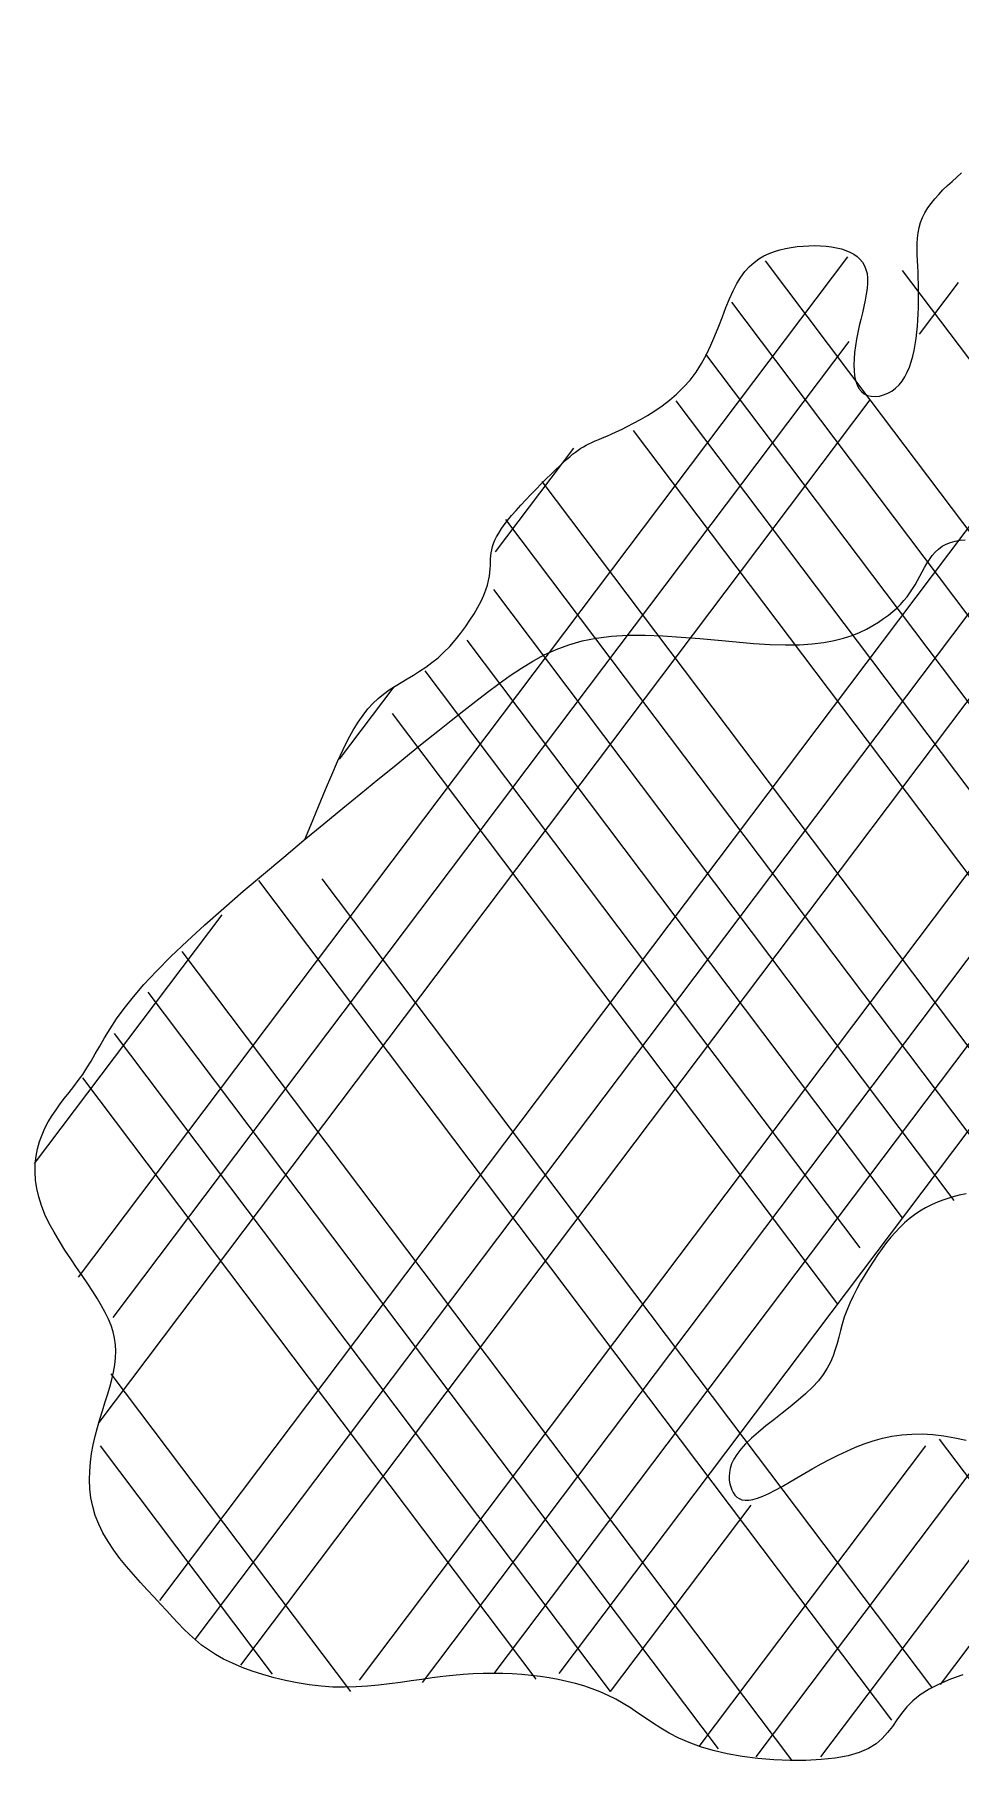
# Model space of a CAD drawing. Extents: x -2401 to 2401, y 0 to 4503.
# Drawn here: x -2401 to -975, y 1824 to 4483 of the extents above; entities that cross this region are included whole.
import ezdxf

# ---------------------------------------------------------------- set-up
doc = ezdxf.new("R2010")
doc.units = 0
doc.layers.get('0').update_dxf_attribs({"linetype": 'CONTINUOUS'})

msp = doc.modelspace()

# ---------------------------------------------------------------- linework, layer by layer
at = {"linetype": 'CONTINUOUS'}
for p, q in [((-2153.6, 2010.33), (-295.68, 4475.88)), ((-2083.47, 1970.69), (-190.22, 4483.12)), ((-1900.75, 1947.76), (-4.39, 4464.32)), ((-1803.56, 1944.03), (54.48, 4409.74)), ((-1693.04, 1957.99), (126.85, 4373.06)), ((-1593.15, 1957.84), (224.8, 4370.35)), ((-995.22, 4250.28), (-988.1, 4256.9)), ((-988.1, 4256.9), (-980.83, 4263.47)), ((-980.83, 4263.47), (-973.47, 4270.03)), ((-1020.39, 4223), (-1014.76, 4229.99)), ((-1014.76, 4229.99), (-1008.63, 4236.85)), ((-1008.63, 4236.85), (-1002.09, 4243.61)), ((-1002.09, 4243.61), (-995.22, 4250.28)), ((-1033.54, 4201.11), (-1029.87, 4208.59)), ((-1029.87, 4208.59), (-1025.46, 4215.88)), ((-1025.46, 4215.88), (-1020.39, 4223)), ((-1041.06, 4169.31), (-1040.09, 4177.53)), ((-1040.09, 4177.53), (-1038.58, 4185.57)), ((-1038.58, 4185.57), (-1036.42, 4193.44)), ((-1036.42, 4193.44), (-1033.54, 4201.11)), ((-1269.91, 4145.71), (-1261.66, 4148.8)), ((-1261.66, 4148.8), (-1253.18, 4151.31)), ((-1253.18, 4151.31), (-1244.48, 4153.35)), ((-1244.48, 4153.35), (-1235.59, 4155.01)), ((-1235.59, 4155.01), (-1226.56, 4156.3)), ((-1226.56, 4156.3), (-1217.47, 4157.2)), ((-1217.47, 4157.2), (-1208.41, 4157.73)), ((-1208.41, 4157.73), (-1199.43, 4157.87)), ((-1199.43, 4157.87), (-1190.61, 4157.63)), ((-1190.61, 4157.63), (-1182.04, 4156.99)), ((-1182.04, 4156.99), (-1173.77, 4155.95)), ((-1173.77, 4155.95), (-1165.89, 4154.51)), ((-1165.89, 4154.51), (-1158.47, 4152.67)), ((-1158.47, 4152.67), (-1151.57, 4150.42)), ((-1151.57, 4150.42), (-1145.24, 4147.73)), ((-1041.7, 4152.43), (-1041.56, 4160.94)), ((-1041.56, 4143.79), (-1041.7, 4152.43)), ((-1041.56, 4160.94), (-1041.06, 4169.31)), ((-2333.12, 2568.33), (-1148.44, 4140.45)), ((-1306.98, 4118.09), (-1300.17, 4125.58)), ((-1300.17, 4125.58), (-1293.04, 4131.98)), ((-1293.04, 4131.98), (-1285.61, 4137.4)), ((-1285.61, 4137.4), (-1277.89, 4141.95)), ((-1277.89, 4141.95), (-1269.91, 4145.71)), ((-1114.19, 3920.5), (-1275.55, 4134.64)), ((-1145.24, 4147.73), (-1139.49, 4144.58)), ((-1139.49, 4144.58), (-1134.36, 4140.95)), ((-1134.36, 4140.95), (-1129.88, 4136.81)), ((-1129.88, 4136.81), (-1126.08, 4132.14)), ((-1126.08, 4132.14), (-1122.98, 4126.91)), ((-1122.98, 4126.91), (-1120.61, 4121.1)), ((-1041.23, 4135.02), (-1041.56, 4143.79)), ((-1040.8, 4126.16), (-1041.23, 4135.02)), ((-1040.37, 4117.19), (-1040.8, 4126.16)), ((-1325.35, 4088.15), (-1319.57, 4099.45)), ((-1319.57, 4099.45), (-1313.45, 4109.42)), ((-1313.45, 4109.42), (-1306.98, 4118.09)), ((-1120.61, 4121.1), (-1119.01, 4114.69)), ((-1119.01, 4114.69), (-1118.19, 4107.64)), ((-1118.17, 4099.96), (-1118.85, 4091.69)), ((-1118.19, 4107.64), (-1118.17, 4099.96)), ((182.14, 2465.63), (-1064.19, 4119.56)), ((-1040, 4108.15), (-1040.37, 4117.19)), ((-1039.73, 4099.03), (-1040, 4108.15)), ((-1039.56, 4089.84), (-1039.73, 4099.03)), ((-1038.23, 4021.3), (-978.04, 4101.17)), ((-1336.32, 4062.33), (-1330.89, 4075.7)), ((-1330.89, 4075.7), (-1325.35, 4088.15)), ((-197.73, 2571.62), (-1327.29, 4070.6)), ((-1121.84, 4073.71), (-1123.91, 4064.14)), ((-1120.11, 4082.92), (-1121.84, 4073.71)), ((-1118.85, 4091.69), (-1120.11, 4082.92)), ((-1039.83, 4061.98), (-1039.6, 4071.31)), ((-1039.6, 4071.31), (-1039.52, 4080.6)), ((-1039.52, 4080.6), (-1039.56, 4089.84)), ((-1347.39, 4033.78), (-1341.78, 4048.28)), ((-1341.78, 4048.28), (-1336.32, 4062.33)), ((-1128.6, 4044.22), (-1130.99, 4034.02)), ((-1126.2, 4054.29), (-1128.6, 4044.22)), ((-1123.91, 4064.14), (-1126.2, 4054.29)), ((-1041.49, 4033.81), (-1040.76, 4043.22)), ((-1040.76, 4043.22), (-1040.21, 4052.61)), ((-1040.21, 4052.61), (-1039.83, 4061.98)), ((-1359.61, 4004.42), (-1353.29, 4019.08)), ((-1353.29, 4019.08), (-1347.39, 4033.78)), ((-1133.25, 4023.75), (-1135.26, 4013.48)), ((-1130.99, 4034.02), (-1133.25, 4023.75)), ((-1043.55, 4015), (-1042.42, 4024.4)), ((-1042.42, 4024.4), (-1041.49, 4033.81)), ((-2279.93, 2506.21), (-1146.58, 4010.21)), ((-1374.02, 3976.14), (-1366.47, 3990.02)), ((-273.13, 2538.98), (-1367, 3990.59)), ((-1366.47, 3990.02), (-1359.61, 4004.42)), ((-1138.15, 3993.32), (-1138.93, 3983.63)), ((-1136.91, 4003.31), (-1138.15, 3993.32)), ((-1135.26, 4013.48), (-1136.91, 4003.31)), ((-1048.59, 3987.57), (-1046.59, 3996.5)), ((-1046.59, 3996.5), (-1044.93, 4005.67)), ((-1044.93, 4005.67), (-1043.55, 4015)), ((-1391.63, 3950.79), (-1382.38, 3962.99)), ((-1382.38, 3962.99), (-1374.02, 3976.14)), ((-1138.93, 3983.63), (-1139.2, 3974.34)), ((-1139.2, 3974.34), (-1138.93, 3965.55)), ((-1138.93, 3965.55), (-1138.06, 3957.38)), ((-1060.66, 3955.71), (-1056.94, 3962.94)), ((-1056.94, 3962.94), (-1053.72, 3970.71)), ((-1053.72, 3970.71), (-1050.95, 3978.94)), ((-1050.95, 3978.94), (-1048.59, 3987.57)), ((-1412.24, 3929.18), (-1401.64, 3939.53)), ((-1401.64, 3939.53), (-1391.63, 3950.79)), ((-1138.06, 3957.38), (-1136.55, 3949.93)), ((-1136.55, 3949.93), (-1134.36, 3943.31)), ((-1134.36, 3943.31), (-1131.44, 3937.62)), ((-1131.44, 3937.62), (-1127.75, 3932.97)), ((-1081, 3933.76), (-1075.13, 3938.08)), ((-1075.13, 3938.08), (-1069.72, 3943.21)), ((-1069.72, 3943.21), (-1064.9, 3949.11)), ((-1064.9, 3949.11), (-1060.66, 3955.71)), ((-2301.63, 2344.71), (-1114.19, 3920.5)), ((-1445.83, 3903.21), (-1434.52, 3911.05)), ((-1434.52, 3911.05), (-1423.26, 3919.7)), ((-1423.26, 3919.7), (-1412.24, 3929.18)), ((-329.6, 2481.21), (-1412.87, 3918.76)), ((-1127.75, 3932.97), (-1123.27, 3929.45)), ((-1123.27, 3929.45), (-1118.11, 3927.03)), ((-1118.11, 3927.03), (-1112.42, 3925.68)), ((-64.19, 2527.1), (-1114.19, 3920.5)), ((-1112.42, 3925.68), (-1106.34, 3925.38)), ((-1106.34, 3925.38), (-1100.02, 3926.07)), ((-1100.02, 3926.07), (-1093.59, 3927.72)), ((-1093.59, 3927.72), (-1087.2, 3930.29)), ((-1087.2, 3930.29), (-1081, 3933.76)), ((-2208.28, 2070.48), (-839.86, 3886.42)), ((-1488.19, 3879.07), (-1478.39, 3884.09)), ((-1478.39, 3884.09), (-1467.94, 3889.77)), ((-1467.94, 3889.77), (-1457.03, 3896.13)), ((-1457.03, 3896.13), (-1445.83, 3903.21)), ((-1542.58, 3854.77), (-1537.58, 3856.95)), ((-1537.58, 3856.95), (-1532.18, 3859.23)), ((-1532.18, 3859.23), (-1526.33, 3861.67)), ((-1526.33, 3861.67), (-1519.97, 3864.37)), ((-1519.97, 3864.37), (-1513.04, 3867.38)), ((-1513.04, 3867.38), (-1505.47, 3870.79)), ((-1505.47, 3870.79), (-1497.21, 3874.66)), ((-1497.21, 3874.66), (-1488.19, 3879.07)), ((-383.84, 2420.48), (-1478.4, 3873.01)), ((-1690.94, 3685.94), (-1570.58, 3845.66)), ((-1581.68, 3828.37), (-1576.89, 3832.63)), ((-1576.89, 3832.63), (-1572.41, 3836.43)), ((-1572.41, 3836.43), (-1568.16, 3839.82)), ((-1568.16, 3839.82), (-1564.04, 3842.85)), ((-1564.04, 3842.85), (-1559.98, 3845.59)), ((-1559.98, 3845.59), (-1555.89, 3848.09)), ((-1555.89, 3848.09), (-1551.68, 3850.42)), ((-1551.68, 3850.42), (-1547.26, 3852.62)), ((-1547.26, 3852.62), (-1542.58, 3854.77)), ((-1613, 3798.29), (-1605.64, 3805.54)), ((-1605.64, 3805.54), (-1598.78, 3812.21)), ((-1598.78, 3812.21), (-1592.54, 3818.22)), ((-1592.54, 3818.22), (-1586.87, 3823.58)), ((-1586.87, 3823.58), (-1581.68, 3828.37)), ((-1636.67, 3774.34), (-1628.66, 3782.57)), ((-1628.66, 3782.57), (-1620.72, 3790.59)), ((-1620.72, 3790.59), (-1613, 3798.29)), ((-493.06, 2300.01), (-1619.24, 3794.51)), ((-1666.39, 3741.84), (-1659.59, 3749.66)), ((-1659.59, 3749.66), (-1652.28, 3757.76)), ((-1652.28, 3757.76), (-1644.59, 3766.03)), ((-1644.59, 3766.03), (-1636.67, 3774.34)), ((-1682.41, 3721.09), (-1677.84, 3727.52)), ((-1677.84, 3727.52), (-1672.51, 3734.43)), ((-814.19, 2593.45), (-1675.21, 3736.08)), ((-1672.51, 3734.43), (-1666.39, 3741.84)), ((-1695.85, 3694.04), (-1694.23, 3698.96)), ((-1694.23, 3698.96), (-1692.13, 3704.07)), ((-1692.13, 3704.07), (-1689.5, 3709.42)), ((-1689.5, 3709.42), (-1686.28, 3715.07)), ((-1686.28, 3715.07), (-1682.41, 3721.09)), ((-1003.46, 3694.56), (-997.22, 3697.96)), ((-997.22, 3697.96), (-990.45, 3700.65)), ((-990.45, 3700.65), (-983.25, 3702.64)), ((-983.25, 3702.64), (-975.75, 3703.97)), ((-975.75, 3703.97), (-968.05, 3704.68)), ((-1699.08, 3665.22), (-1698.93, 3670.25)), ((-1698.93, 3670.25), (-1698.75, 3675.1)), ((-1698.75, 3675.1), (-1698.45, 3679.84)), ((-1698.45, 3679.84), (-1697.9, 3684.54)), ((-1697.9, 3684.54), (-1697.06, 3689.25)), ((-1697.06, 3689.25), (-1695.85, 3694.04)), ((-1026.85, 3668.27), (-1022.95, 3674.45)), ((-1022.95, 3674.45), (-1018.75, 3680.27)), ((-1018.75, 3680.27), (-1014.16, 3685.63)), ((-1014.16, 3685.63), (-1009.09, 3690.42)), ((-1009.09, 3690.42), (-1003.46, 3694.56)), ((-1701.85, 3641.91), (-1700.61, 3648.35)), ((-1700.61, 3648.35), (-1699.81, 3654.34)), ((-1699.81, 3654.34), (-1699.34, 3659.94)), ((-1699.34, 3659.94), (-1699.08, 3665.22)), ((-1041.16, 3641.79), (-1037.6, 3648.48)), ((-1037.6, 3648.48), (-1034.09, 3655.18)), ((-1034.09, 3655.18), (-1030.53, 3661.81)), ((-1030.53, 3661.81), (-1026.85, 3668.27)), ((-1713.49, 3610.18), (-1709.37, 3619.12)), ((-1709.37, 3619.12), (-1706.11, 3627.36)), ((-1706.11, 3627.36), (-1703.64, 3634.93)), ((-1703.64, 3634.93), (-1701.85, 3641.91)), ((-984.55, 2686.83), (-1693.71, 3627.92)), ((-1062.2, 3610.83), (-1057.36, 3616.68)), ((-1057.36, 3616.68), (-1052.89, 3622.68)), ((-1052.89, 3622.68), (-1048.73, 3628.86)), ((-1048.73, 3628.86), (-1044.84, 3635.23)), ((-1044.84, 3635.23), (-1041.16, 3641.79)), ((-1730.58, 3580.54), (-1724.17, 3590.73)), ((-1724.17, 3590.73), (-1718.45, 3600.67)), ((-1718.45, 3600.67), (-1713.49, 3610.18)), ((-1086.11, 3588.51), (-1079.35, 3593.97)), ((-1079.35, 3593.97), (-1073.14, 3599.5)), ((-1073.14, 3599.5), (-1067.44, 3605.11)), ((-1067.44, 3605.11), (-1062.2, 3610.83)), ((-1745.2, 3560.02), (-1737.61, 3570.25)), ((-1737.61, 3570.25), (-1730.58, 3580.54)), ((-1130.41, 3562.02), (-1119.83, 3567.05)), ((-1119.83, 3567.05), (-1110.25, 3572.32)), ((-1110.25, 3572.32), (-1101.51, 3577.69)), ((-1101.51, 3577.69), (-1093.48, 3583.09)), ((-1093.48, 3583.09), (-1086.11, 3588.51)), ((-1770.58, 3531.3), (-1761.75, 3540.39)), ((-1761.75, 3540.39), (-1753.27, 3550.02)), ((-1753.27, 3550.02), (-1745.2, 3560.02)), ((-1064.19, 2659.81), (-1735.03, 3550.05)), ((-1597.56, 3535.58), (-1578.24, 3542.8)), ((-1578.24, 3542.8), (-1557.79, 3548.69)), ((-1557.79, 3548.69), (-1535.97, 3553.16)), ((-1535.97, 3553.16), (-1512.57, 3556.12)), ((-1512.57, 3556.12), (-1487.43, 3557.51)), ((-1487.43, 3557.51), (-1460.86, 3557.56)), ((-1460.86, 3557.56), (-1433.25, 3556.54)), ((-1433.25, 3556.54), (-1405, 3554.73)), ((-1405, 3554.73), (-1376.52, 3552.41)), ((-1376.52, 3552.41), (-1348.2, 3549.84)), ((-1348.2, 3549.84), (-1320.44, 3547.3)), ((-1320.44, 3547.3), (-1293.64, 3545.07)), ((-1293.64, 3545.07), (-1268.2, 3543.42)), ((-1268.2, 3543.42), (-1244.52, 3542.63)), ((-1244.52, 3542.63), (-1222.91, 3542.91)), ((-1222.91, 3542.91), (-1203.31, 3544.21)), ((-1203.31, 3544.21), (-1185.58, 3546.41)), ((-1185.58, 3546.41), (-1169.57, 3549.41)), ((-1169.57, 3549.41), (-1155.14, 3553.08)), ((-1155.14, 3553.08), (-1142.13, 3557.32)), ((-1142.13, 3557.32), (-1130.41, 3562.02)), ((-1798.44, 3508.46), (-1788.99, 3515.34)), ((-1788.99, 3515.34), (-1779.68, 3522.92)), ((-1779.68, 3522.92), (-1770.58, 3531.3)), ((-1651.19, 3506.92), (-1633.8, 3517.54)), ((-1633.8, 3517.54), (-1616.01, 3527.12)), ((-1616.01, 3527.12), (-1597.56, 3535.58)), ((-1845.7, 3479.21), (-1836.45, 3484.89)), ((-1836.45, 3484.89), (-1827.04, 3490.51)), ((-1827.04, 3490.51), (-1817.53, 3496.2)), ((-1817.53, 3496.2), (-1807.97, 3502.14)), ((-1807.97, 3502.14), (-1798.44, 3508.46)), ((-1129.61, 2613.93), (-1799.39, 3502.75)), ((-1685.68, 3482.96), (-1668.4, 3495.36)), ((-1668.4, 3495.36), (-1651.19, 3506.92)), ((-1931.67, 3366.48), (-1847.41, 3478.29)), ((-1879.85, 3452.6), (-1871.84, 3460.15)), ((-1871.84, 3460.15), (-1863.45, 3466.99)), ((-1863.45, 3466.99), (-1854.72, 3473.29)), ((-1854.72, 3473.29), (-1845.7, 3479.21)), ((-1721.35, 3455.99), (-1703.26, 3469.81)), ((-1703.26, 3469.81), (-1685.68, 3482.96)), ((-1902.6, 3423.75), (-1895.11, 3434.6)), ((-1895.11, 3434.6), (-1887.56, 3444.15)), ((-1887.56, 3444.15), (-1879.85, 3452.6)), ((-1164.19, 2527.1), (-1849.92, 3437.1)), ((-1759.6, 3426.13), (-1740.1, 3441.45)), ((-1740.1, 3441.45), (-1721.35, 3455.99)), ((-1917.89, 3397.29), (-1910.15, 3411.37)), ((-1910.15, 3411.37), (-1902.6, 3423.75)), ((-1801.3, 3392.83), (-1779.96, 3409.95)), ((-1779.96, 3409.95), (-1759.6, 3426.13)), ((-1934.4, 3363.14), (-1925.94, 3381.28)), ((-1925.94, 3381.28), (-1917.89, 3397.29)), ((-1823.71, 3374.73), (-1801.3, 3392.83)), ((-1943.4, 3342.68), (-1934.4, 3363.14)), ((-1872.21, 3335.23), (-1847.32, 3355.55)), ((-1847.32, 3355.55), (-1823.71, 3374.73)), ((-1953.07, 3319.69), (-1943.4, 3342.68)), ((-1898.51, 3313.71), (-1872.21, 3335.23)), ((-1963.59, 3293.91), (-1953.07, 3319.69)), ((-1926.33, 3290.91), (-1898.51, 3313.71)), ((-1975.46, 3264.94), (-1963.59, 3293.91)), ((-1955.66, 3266.82), (-1926.33, 3290.91)), ((-1986.13, 3241.7), (-1955.66, 3266.82)), ((-1984.85, 3242.75), (-1975.46, 3264.94)), ((-2017.26, 3215.83), (-1986.13, 3241.7)), ((-2048.57, 3189.55), (-2017.26, 3215.83)), ((-2079.57, 3163.14), (-2048.57, 3189.55)), ((-1080.92, 1885.79), (-2055.86, 3179.57)), ((-1308.08, 2319.94), (-1958.04, 3182.47)), ((-2109.8, 3136.92), (-2079.57, 3163.14)), ((-2401.08, 2743.55), (-2112.21, 3126.89)), ((-2138.76, 3111.2), (-2109.8, 3136.92)), ((-2190.97, 3062.48), (-2165.98, 3086.28)), ((-2165.98, 3086.28), (-2138.76, 3111.2)), ((-2213.26, 3040.09), (-2190.97, 3062.48)), ((-1234.76, 1824.53), (-2173.59, 3070.4)), ((-2232.5, 3019.36), (-2213.26, 3040.09)), ((-2248.91, 3000.23), (-2232.5, 3019.36)), ((-1347.65, 1841.63), (-2226.3, 3007.64)), ((-2274.64, 2966.33), (-2262.84, 2982.6)), ((-2262.84, 2982.6), (-2248.91, 3000.23)), ((-2284.65, 2951.31), (-2274.64, 2966.33)), ((-2300.75, 2924.56), (-2293.24, 2937.43)), ((-2293.24, 2937.43), (-2284.65, 2951.31)), ((-1514.19, 1929.93), (-2278.12, 2943.7)), ((-2320.3, 2890.86), (-2313.92, 2901.39)), ((-2313.92, 2901.39), (-2307.52, 2912.59)), ((-2307.52, 2912.59), (-2300.75, 2924.56)), ((-2333.77, 2871.3), (-2326.92, 2880.86)), ((-2326.92, 2880.86), (-2320.3, 2890.86)), ((-1628.59, 1949.05), (-2326.7, 2875.47)), ((-2354.7, 2844.22), (-2347.76, 2853.08)), ((-2347.76, 2853.08), (-2340.75, 2862.08)), ((-2340.75, 2862.08), (-2333.77, 2871.3)), ((-2374.18, 2817.38), (-2368.01, 2826.47)), ((-2368.01, 2826.47), (-2361.49, 2835.38)), ((-2361.49, 2835.38), (-2354.7, 2844.22)), ((-2389.58, 2788.04), (-2385.06, 2798.26)), ((-2385.06, 2798.26), (-2379.89, 2808.01)), ((-2379.89, 2808.01), (-2374.18, 2817.38)), ((-2398.62, 2754.75), (-2396.42, 2766.26)), ((-2396.42, 2766.26), (-2393.39, 2777.37)), ((-2393.39, 2777.37), (-2389.58, 2788.04)), ((-2400.21, 2730.62), (-2399.9, 2742.86)), ((-2399.9, 2742.86), (-2398.62, 2754.75)), ((-2399.49, 2718.06), (-2400.21, 2730.62)), ((-2397.67, 2705.19), (-2399.49, 2718.06)), ((-2394.68, 2692.07), (-2397.67, 2705.19)), ((-2390.46, 2678.69), (-2394.68, 2692.07)), ((-999, 2688.34), (-1009.51, 2684.36)), ((-988.2, 2691.78), (-999, 2688.34)), ((-977.3, 2694.6), (-988.2, 2691.78)), ((-966.51, 2696.71), (-977.3, 2694.6)), ((-2384.98, 2665.11), (-2390.46, 2678.69)), ((-2378.42, 2651.4), (-2384.98, 2665.11)), ((-1046.03, 2664.46), (-1053.85, 2658.49)), ((-1037.75, 2670.01), (-1046.03, 2664.46)), ((-1028.95, 2675.16), (-1037.75, 2670.01)), ((-1019.55, 2679.94), (-1028.95, 2675.16)), ((-1009.51, 2684.36), (-1019.55, 2679.94)), ((-2370.98, 2637.63), (-2378.42, 2651.4)), ((-2362.85, 2623.89), (-2370.98, 2637.63)), ((-1075.41, 2637.89), (-1082.2, 2630.04)), ((-1068.47, 2645.23), (-1075.41, 2637.89)), ((-1061.31, 2652.09), (-1068.47, 2645.23)), ((-1053.85, 2658.49), (-1061.31, 2652.09)), ((-2354.25, 2610.26), (-2362.85, 2623.89)), ((-2345.38, 2596.81), (-2354.25, 2610.26)), ((-1095.65, 2612.73), (-1102.44, 2603.25)), ((-1088.92, 2621.66), (-1095.65, 2612.73)), ((-1082.2, 2630.04), (-1088.92, 2621.66)), ((-2336.45, 2583.64), (-2345.38, 2596.81)), ((-2327.65, 2570.81), (-2336.45, 2583.64)), ((-1115.94, 2582.91), (-1122.49, 2572.24)), ((-1109.23, 2593.28), (-1115.94, 2582.91)), ((-1102.44, 2603.25), (-1109.23, 2593.28)), ((-2319.2, 2558.42), (-2327.65, 2570.81)), ((-2311.3, 2546.54), (-2319.2, 2558.42)), ((-1128.81, 2561.35), (-1134.81, 2550.32)), ((-1122.49, 2572.24), (-1128.81, 2561.35)), ((-2304.13, 2535.22), (-2311.3, 2546.54)), ((-2297.72, 2524.4), (-2304.13, 2535.22)), ((-1145.53, 2528.22), (-1150.1, 2517.32)), ((-1140.41, 2539.25), (-1145.53, 2528.22)), ((-1134.81, 2550.32), (-1140.41, 2539.25)), ((-2292.11, 2513.98), (-2297.72, 2524.4)), ((-2287.3, 2503.86), (-2292.11, 2513.98)), ((-2283.31, 2493.95), (-2287.3, 2503.86)), ((-1154.03, 2506.64), (-1157.29, 2496.25)), ((-1150.1, 2517.32), (-1154.03, 2506.64)), ((-2280.15, 2484.14), (-2283.31, 2493.95)), ((-2277.85, 2474.35), (-2280.15, 2484.14)), ((-2276.42, 2464.46), (-2277.85, 2474.35)), ((-1162.63, 2476.19), (-1165.19, 2466.43)), ((-1160.08, 2486.11), (-1162.63, 2476.19)), ((-1157.29, 2496.25), (-1160.08, 2486.11)), ((-2275.87, 2454.4), (-2276.42, 2464.46)), ((-2276.22, 2444.05), (-2275.87, 2454.4)), ((-1171.26, 2447.23), (-1175.25, 2437.69)), ((-1167.98, 2456.8), (-1171.26, 2447.23)), ((-1165.19, 2466.43), (-1167.98, 2456.8)), ((-2282.17, 2410.9), (-2279.5, 2422.29)), ((-2279.5, 2422.29), (-2277.47, 2433.35)), ((-2277.47, 2433.35), (-2276.22, 2444.05)), ((-1180.21, 2428.12), (-1186.37, 2418.49)), ((-1175.25, 2437.69), (-1180.21, 2428.12)), ((-2288.93, 2387.19), (-2285.36, 2399.19)), ((-2285.36, 2399.19), (-2282.17, 2410.9)), ((-1914.19, 1929.93), (-2282.98, 2419.34)), ((-1203.15, 2398.84), (-1213.67, 2388.84)), ((-1193.97, 2408.74), (-1203.15, 2398.84)), ((-1186.37, 2418.49), (-1193.97, 2408.74)), ((-2296.65, 2362.41), (-2292.74, 2374.93)), ((-2292.74, 2374.93), (-2288.93, 2387.19)), ((-1237.4, 2368.74), (-1249.94, 2358.76)), ((-1225.2, 2378.78), (-1237.4, 2368.74)), ((-1213.67, 2388.84), (-1225.2, 2378.78)), ((-2304.27, 2336.72), (-2300.54, 2349.67)), ((-2300.54, 2349.67), (-2296.65, 2362.41)), ((-1262.48, 2348.9), (-1274.69, 2339.23)), ((-1249.94, 2358.76), (-1262.48, 2348.9)), ((-2310.7, 2310.3), (-2307.7, 2323.59)), ((-2307.7, 2323.59), (-2304.27, 2336.72)), ((-1247.9, 2240.08), (-1308.08, 2319.94)), ((-1296.74, 2320.64), (-1305.92, 2311.85)), ((-1286.22, 2329.79), (-1296.74, 2320.64)), ((-1274.69, 2339.23), (-1286.22, 2329.79)), ((-1123.26, 2311.71), (-1109.36, 2316.33)), ((-1109.36, 2316.33), (-1095.14, 2320.22)), ((-1095.14, 2320.22), (-1080.56, 2323.31)), ((-1080.56, 2323.31), (-1065.58, 2325.5)), ((-1065.58, 2325.5), (-1050.14, 2326.71)), ((-1050.14, 2326.71), (-1034.22, 2326.86)), ((-1034.22, 2326.86), (-1017.8, 2325.9)), ((-1017.8, 2325.9), (-1000.96, 2323.92)), ((-778.69, 2015.53), (-1007.38, 2319.01)), ((-1000.96, 2323.92), (-983.81, 2321.05)), ((-983.81, 2321.05), (-966.47, 2317.41)), ((-2315.03, 2283.35), (-2313.18, 2296.88)), ((-2313.18, 2296.88), (-2310.7, 2310.3)), ((-2034.63, 1957.06), (-2299.43, 2308.46)), ((-1377.73, 1845.6), (-1028.68, 2308.81)), ((-1324.17, 2287.88), (-1327.54, 2280.67)), ((-1319.54, 2295.47), (-1324.17, 2287.88)), ((-1313.5, 2303.46), (-1319.54, 2295.47)), ((-1305.92, 2311.85), (-1313.5, 2303.46)), ((-1289.88, 1829.48), (-928.79, 2308.66)), ((-1189.5, 2280.64), (-1176.56, 2287.63)), ((-1176.56, 2287.63), (-1163.5, 2294.32)), ((-1163.5, 2294.32), (-1150.29, 2300.62)), ((-1150.29, 2300.62), (-1136.89, 2306.44)), ((-1136.89, 2306.44), (-1123.26, 2311.71)), ((-2316.46, 2256.07), (-2316.15, 2269.74)), ((-2316.15, 2269.74), (-2315.03, 2283.35)), ((-1331.01, 2267.42), (-1331.4, 2261.35)), ((-1331.4, 2261.35), (-1331.06, 2255.65)), ((-1329.77, 2273.86), (-1331.01, 2267.42)), ((-1327.54, 2280.67), (-1329.77, 2273.86)), ((-1226.86, 2259.29), (-1214.74, 2266.33)), ((-1214.74, 2266.33), (-1202.25, 2273.49)), ((-1202.25, 2273.49), (-1189.5, 2280.64)), ((-1189.99, 1829.34), (-852.97, 2276.57)), ((-2315.85, 2242.37), (-2316.46, 2256.07)), ((-2314.22, 2228.68), (-2315.85, 2242.37)), ((-1331.06, 2255.65), (-1330.15, 2250.31)), ((-1330.15, 2250.31), (-1328.79, 2245.33)), ((-1328.79, 2245.33), (-1327.09, 2240.7)), ((-1327.09, 2240.7), (-1325.02, 2236.51)), ((-1325.02, 2236.51), (-1322.52, 2232.82)), ((-1279.25, 2231.13), (-1270.16, 2235.34)), ((-1270.16, 2235.34), (-1260.28, 2240.41)), ((-1260.28, 2240.41), (-1249.72, 2246.19)), ((-1249.72, 2246.19), (-1238.55, 2252.53)), ((-1019.21, 1936.6), (-1247.9, 2240.08)), ((-1238.55, 2252.53), (-1226.86, 2259.29)), ((-1005.84, 1941), (-777.15, 2244.48)), ((-2311.48, 2215.01), (-2314.22, 2228.68)), ((-2307.54, 2201.4), (-2311.48, 2215.01)), ((-1514.19, 1929.93), (-1297.53, 2217.44)), ((-1322.52, 2232.82), (-1319.51, 2229.72)), ((-1319.51, 2229.72), (-1315.95, 2227.29)), ((-1315.95, 2227.29), (-1311.76, 2225.6)), ((-1311.76, 2225.6), (-1306.89, 2224.74)), ((-1306.89, 2224.74), (-1301.26, 2224.79)), ((-1301.26, 2224.79), (-1294.82, 2225.82)), ((-1294.82, 2225.82), (-1287.49, 2227.92)), ((-1287.49, 2227.92), (-1279.25, 2231.13)), ((-2302.29, 2187.86), (-2307.54, 2201.4)), ((-2295.68, 2174.44), (-2302.29, 2187.86)), ((-2287.88, 2161.16), (-2295.68, 2174.44)), ((-2279.09, 2148.06), (-2287.88, 2161.16)), ((-2269.51, 2135.18), (-2279.09, 2148.06)), ((-2259.34, 2122.57), (-2269.51, 2135.18)), ((-2248.8, 2110.25), (-2259.34, 2122.57)), ((-2238.09, 2098.26), (-2248.8, 2110.25)), ((-2227.4, 2086.64), (-2238.09, 2098.26)), ((-2216.96, 2075.44), (-2227.4, 2086.64)), ((-2206.96, 2064.68), (-2216.96, 2075.44)), ((-2197.54, 2054.4), (-2206.96, 2064.68)), ((-2188.57, 2044.58), (-2197.54, 2054.4)), ((-2179.86, 2035.21), (-2188.57, 2044.58)), ((-2171.21, 2026.26), (-2179.86, 2035.21)), ((-2162.44, 2017.7), (-2171.21, 2026.26)), ((-2153.34, 2009.53), (-2162.44, 2017.7)), ((-2143.72, 2001.71), (-2153.34, 2009.53)), ((-2133.39, 1994.22), (-2143.72, 2001.71)), ((-2122.16, 1987.05), (-2133.39, 1994.22)), ((-2109.82, 1980.17), (-2122.16, 1987.05)), ((-2096.24, 1973.57), (-2109.82, 1980.17)), ((-2081.53, 1967.31), (-2096.24, 1973.57)), ((-2065.84, 1961.45), (-2081.53, 1967.31)), ((-2049.32, 1956.05), (-2065.84, 1961.45)), ((-2032.13, 1951.18), (-2049.32, 1956.05)), ((-2014.42, 1946.9), (-2032.13, 1951.18)), ((-1996.37, 1943.28), (-2014.42, 1946.9)), ((-1978.11, 1940.38), (-1996.37, 1943.28)), ((-1854.37, 1941.74), (-1871.34, 1939.74)), ((-1837.61, 1944.01), (-1854.37, 1941.74)), ((-1821.05, 1946.42), (-1837.61, 1944.01)), ((-1804.7, 1948.84), (-1821.05, 1946.42)), ((-1788.52, 1951.15), (-1804.7, 1948.84)), ((-1772.52, 1953.2), (-1788.52, 1951.15)), ((-1756.68, 1954.9), (-1772.52, 1953.2)), ((-1741, 1956.22), (-1756.68, 1954.9)), ((-1725.51, 1957.16), (-1741, 1956.22)), ((-1710.19, 1957.73), (-1725.51, 1957.16)), ((-1695.05, 1957.92), (-1710.19, 1957.73)), ((-1680.1, 1957.73), (-1695.05, 1957.92)), ((-1665.35, 1957.16), (-1680.1, 1957.73)), ((-1650.79, 1956.22), (-1665.35, 1957.16)), ((-1636.44, 1954.9), (-1650.79, 1956.22)), ((-1622.3, 1953.2), (-1636.44, 1954.9)), ((-1608.38, 1951.12), (-1622.3, 1953.2)), ((-1594.69, 1948.64), (-1608.38, 1951.12)), ((-1581.23, 1945.74), (-1594.69, 1948.64)), ((-1568.02, 1942.4), (-1581.23, 1945.74)), ((-1555.07, 1938.59), (-1568.02, 1942.4)), ((-1007.85, 1941.62), (-1023.54, 1933.67)), ((-990.42, 1948.99), (-1007.85, 1941.62)), ((-971.62, 1955.82), (-990.42, 1948.99)), ((-1959.81, 1938.28), (-1978.11, 1940.38)), ((-1941.62, 1937.02), (-1959.81, 1938.28)), ((-1923.67, 1936.65), (-1941.62, 1937.02)), ((-1905.98, 1937.06), (-1923.67, 1936.65)), ((-1888.54, 1938.13), (-1905.98, 1937.06)), ((-1871.34, 1939.74), (-1888.54, 1938.13)), ((-1542.39, 1934.3), (-1555.07, 1938.59)), ((-1529.99, 1929.5), (-1542.39, 1934.3)), ((-1517.88, 1924.17), (-1529.99, 1929.5)), ((-1506.07, 1918.3), (-1517.88, 1924.17)), ((-1494.58, 1911.85), (-1506.07, 1918.3)), ((-1048.39, 1915.9), (-1057.76, 1906.23)), ((-1037.12, 1925.1), (-1048.39, 1915.9)), ((-1023.54, 1933.67), (-1037.12, 1925.1)), ((-1483.36, 1904.83), (-1494.58, 1911.85)), ((-1472.23, 1897.37), (-1483.36, 1904.83)), ((-1460.92, 1889.6), (-1472.23, 1897.37)), ((-1449.19, 1881.68), (-1460.92, 1889.6)), ((-1065.77, 1896.29), (-1073, 1886.29)), ((-1057.76, 1906.23), (-1065.77, 1896.29)), ((-1436.79, 1873.75), (-1449.19, 1881.68)), ((-1423.47, 1865.95), (-1436.79, 1873.75)), ((-1408.98, 1858.44), (-1423.47, 1865.95)), ((-1087.31, 1866.88), (-1095.52, 1857.88)), ((-1079.99, 1876.42), (-1087.31, 1866.88)), ((-1073, 1886.29), (-1079.99, 1876.42)), ((-1393.09, 1851.35), (-1408.98, 1858.44)), ((-1375.53, 1844.83), (-1393.09, 1851.35)), ((-1356.06, 1839.03), (-1375.53, 1844.83)), ((-1334.56, 1834.07), (-1356.06, 1839.03)), ((-1131.06, 1836.05), (-1148.22, 1831.13)), ((-1116.84, 1842.26), (-1131.06, 1836.05)), ((-1105.18, 1849.6), (-1116.84, 1842.26)), ((-1095.52, 1857.88), (-1105.18, 1849.6)), ((-1311.43, 1830.03), (-1334.56, 1834.07)), ((-1287.2, 1826.94), (-1311.43, 1830.03)), ((-1262.39, 1824.86), (-1287.2, 1826.94)), ((-1237.54, 1823.82), (-1262.39, 1824.86)), ((-1213.16, 1823.88), (-1237.54, 1823.82)), ((-1189.8, 1825.09), (-1213.16, 1823.88)), ((-1167.98, 1827.49), (-1189.8, 1825.09)), ((-1148.22, 1831.13), (-1167.98, 1827.49))]:
    msp.add_line(p, q, dxfattribs=at)

doc.saveas('drawing.dxf')
